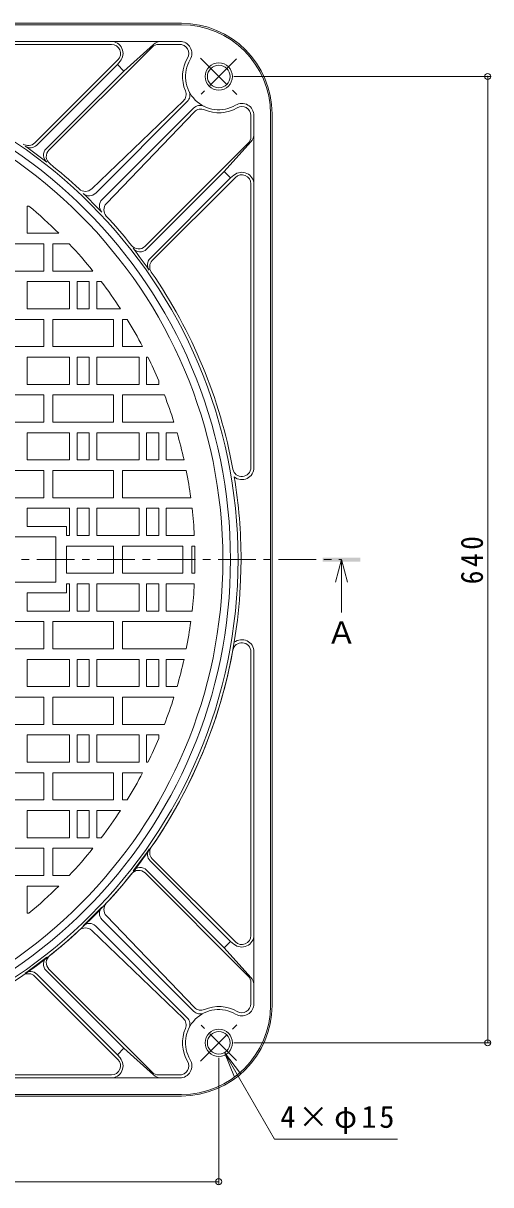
# Model space of a CAD drawing. Units: millimetres, scale not verified. Extents: x -901 to 950, y -678 to 687.
# Drawn here: x -297 to 12, y -117 to 652 of the extents above; entities that cross this region are included whole.
import ezdxf
from ezdxf.enums import TextEntityAlignment as Align

# ---------------------------------------------------------------- set-up
doc = ezdxf.new("R2010")
doc.units = ezdxf.units.MM
doc.header["$LTSCALE"] = 5
doc.header["$PDMODE"] = 32
doc.header["$PDSIZE"] = 4
doc.linetypes.add('CHAIN1', pattern=[8, 5, -1, 1, -1])
for name, color, linetype, lineweight in [('8-0', 3, 'Continuous', 9), ('8-1', 2, 'Continuous', 9), ('8-4', 7, 'Continuous', 9), ('8-5', 4, 'Continuous', 9)]:
    doc.layers.add(name, color=color, linetype=linetype, lineweight=lineweight)
doc.styles.add('ＭＳ ゴシック', font='')
doc.styles.get('ＭＳ ゴシック').set_extended_font_data('MS Gothic')

msp = doc.modelspace()

# ---------------------------------------------------------------- linework, layer by layer
at = {"layer": '8-0'}
for p, q in [((-294.408, 530.615), (-294.408, 512.615)), ((-294.408, 530.615), (-293.347, 530.615)), ((-294.408, 512.615), (-273.493, 512.615)), ((-283.409, 487.615), (-283.409, 505.615)), ((-277.409, 487.615), (-277.409, 505.615)), ((-277.409, 505.615), (-266.648, 505.615)), ((-323.409, 487.615), (-283.409, 487.615)), ((-277.409, 487.615), (-250.903, 487.615)), ((-294.408, 480.615), (-266.409, 480.615)), ((-266.409, 480.615), (-266.409, 462.615)), ((-248.409, 480.615), (-248.409, 462.615)), ((-248.409, 480.615), (-245.417, 480.615)), ((-248.409, 462.615), (-232.732, 462.615)), ((-283.409, 437.615), (-283.409, 455.615)), ((-277.409, 455.615), (-237.408, 455.615)), ((-277.409, 437.615), (-277.409, 455.615)), ((-237.408, 437.615), (-237.408, 455.615)), ((-231.409, 437.615), (-231.409, 455.615)), ((-231.409, 455.615), (-228.304, 455.615)), ((-323.409, 437.615), (-283.409, 437.615)), ((-294.408, 430.615), (-266.409, 430.615)), ((-277.409, 437.615), (-237.408, 437.615)), ((-266.409, 430.615), (-266.409, 412.615)), ((-248.409, 430.615), (-248.409, 412.615)), ((-248.409, 430.615), (-220.409, 430.615)), ((-231.409, 437.615), (-218.085, 437.615)), ((-220.409, 430.615), (-220.409, 412.615)), ((-215.408, 430.615), (-214.535, 430.615)), ((-248.409, 412.615), (-220.409, 412.615)), ((-207.409, 415.004), (-207.409, 412.615)), ((-283.409, 387.615), (-283.409, 405.615)), ((-277.409, 405.615), (-237.408, 405.615)), ((-277.409, 387.615), (-277.409, 405.615)), ((-237.408, 387.615), (-237.408, 405.615)), ((-231.409, 387.615), (-231.409, 405.615)), ((-231.409, 405.615), (-203.622, 405.615)), ((-323.409, 387.615), (-283.409, 387.615)), ((-277.409, 387.615), (-237.408, 387.615)), ((-231.409, 387.615), (-197.348, 387.615)), ((-294.408, 380.615), (-266.409, 380.615)), ((-266.409, 380.615), (-266.409, 362.615)), ((-248.409, 380.615), (-248.409, 362.615)), ((-248.409, 380.615), (-220.409, 380.615)), ((-220.409, 380.615), (-220.409, 362.615)), ((-202.408, 380.615), (-202.408, 362.615)), ((-202.408, 380.615), (-195.244, 380.615)), ((-248.409, 362.615), (-220.409, 362.615)), ((-202.408, 362.615), (-190.66, 362.615)), ((-283.409, 337.615), (-283.409, 355.615)), ((-277.409, 355.615), (-237.408, 355.615)), ((-277.409, 337.615), (-277.409, 355.615)), ((-237.408, 337.615), (-237.408, 355.615)), ((-231.409, 337.615), (-231.409, 355.615)), ((-231.409, 355.615), (-189.189, 355.615)), ((-323.409, 337.615), (-283.409, 337.615)), ((-294.408, 330.615), (-266.409, 330.615)), ((-294.408, 330.615), (-294.408, 318.615)), ((-277.409, 337.615), (-237.408, 337.615)), ((-266.409, 330.615), (-266.409, 312.615)), ((-248.409, 330.615), (-248.409, 312.615)), ((-248.409, 330.615), (-220.409, 330.615)), ((-231.409, 337.615), (-186.186, 337.615)), ((-220.409, 330.615), (-220.409, 312.615)), ((-202.408, 330.615), (-202.408, 312.615)), ((-202.408, 330.615), (-185.316, 330.615)), ((-268.409, 318.615), (-294.408, 318.615)), ((-275.409, 311.616), (-331.409, 311.616)), ((-275.409, 311.616), (-275.409, 281.615)), ((-248.409, 312.615), (-220.409, 312.615)), ((-202.408, 312.615), (-183.83, 312.615)), ((-268.409, 305.615), (-268.409, 287.615)), ((-268.409, 305.615), (-237.408, 305.615)), ((-237.408, 305.615), (-237.408, 287.615)), ((-231.409, 305.615), (-231.409, 287.615)), ((-191.409, 305.615), (-231.409, 305.615)), ((-191.409, 305.615), (-191.409, 287.615)), ((-185.409, 305.615), (-185.409, 287.615)), ((-185.409, 305.615), (-183.542, 305.615)), ((-268.409, 287.615), (-237.408, 287.615)), ((-191.409, 287.615), (-231.409, 287.615)), ((-185.409, 287.615), (-183.542, 287.615)), ((-275.409, 281.615), (-331.409, 281.615)), ((-266.409, 262.615), (-266.409, 280.615)), ((-248.409, 262.615), (-248.409, 280.615)), ((-248.409, 280.615), (-220.409, 280.615)), ((-220.409, 262.615), (-220.409, 280.615)), ((-202.408, 262.615), (-202.408, 280.615)), ((-202.408, 280.615), (-183.83, 280.615)), ((-294.408, 262.615), (-294.408, 274.615)), ((-268.409, 274.615), (-294.408, 274.615)), ((-294.408, 262.615), (-266.409, 262.615)), ((-248.409, 262.615), (-220.409, 262.615)), ((-202.408, 262.615), (-185.316, 262.615)), ((-323.409, 255.615), (-283.409, 255.615)), ((-283.409, 255.615), (-283.409, 237.615)), ((-277.409, 255.615), (-237.408, 255.615)), ((-277.409, 255.615), (-277.409, 237.615)), ((-237.408, 255.615), (-237.408, 237.615)), ((-231.409, 255.615), (-186.186, 255.615)), ((-231.409, 255.615), (-231.409, 237.615)), ((-277.409, 237.615), (-237.408, 237.615)), ((-266.409, 212.615), (-266.409, 230.616)), ((-248.409, 212.615), (-248.409, 230.616)), ((-248.409, 230.616), (-220.409, 230.616)), ((-231.409, 237.615), (-189.189, 237.615)), ((-220.409, 212.615), (-220.409, 230.616)), ((-202.408, 212.615), (-202.408, 230.616)), ((-202.408, 230.616), (-190.66, 230.616)), ((-294.408, 212.615), (-266.409, 212.615)), ((-248.409, 212.615), (-220.409, 212.615)), ((-202.408, 212.615), (-195.244, 212.615)), ((-323.409, 205.616), (-283.409, 205.616)), ((-283.409, 205.616), (-283.409, 187.615)), ((-277.409, 205.616), (-237.408, 205.616)), ((-277.409, 205.616), (-277.409, 187.615)), ((-237.408, 205.616), (-237.408, 187.615)), ((-231.409, 205.616), (-231.409, 187.615)), ((-231.409, 205.616), (-197.348, 205.616)), ((-277.409, 187.615), (-237.408, 187.615)), ((-231.409, 187.615), (-203.622, 187.615)), ((-266.409, 162.615), (-266.409, 180.616)), ((-248.409, 162.615), (-248.409, 180.616)), ((-248.409, 180.616), (-220.409, 180.616)), ((-220.409, 162.615), (-220.409, 180.616)), ((-207.409, 178.226), (-207.409, 180.616)), ((-294.408, 162.615), (-266.409, 162.615)), ((-248.409, 162.615), (-220.409, 162.615)), ((-215.408, 162.615), (-214.535, 162.615)), ((-323.409, 155.616), (-283.409, 155.616)), ((-283.409, 155.616), (-283.409, 137.616)), ((-277.409, 155.616), (-237.408, 155.616)), ((-277.409, 155.616), (-277.409, 137.616)), ((-237.408, 155.616), (-237.408, 137.616)), ((-231.409, 155.616), (-231.409, 137.616)), ((-231.409, 155.616), (-218.085, 155.616)), ((-277.409, 137.616), (-237.408, 137.616)), ((-231.409, 137.616), (-228.304, 137.616)), ((-266.409, 112.615), (-266.409, 130.616)), ((-248.409, 130.616), (-232.732, 130.616)), ((-248.409, 112.615), (-248.409, 130.616)), ((-294.408, 112.615), (-266.409, 112.615)), ((-248.409, 112.615), (-245.417, 112.615)), ((-323.409, 105.616), (-283.409, 105.616)), ((-283.409, 105.616), (-283.409, 87.616)), ((-277.409, 105.616), (-277.409, 87.616)), ((-277.409, 105.616), (-250.903, 105.616)), ((-277.409, 87.616), (-266.648, 87.616)), ((-294.408, 62.615), (-294.408, 80.616)), ((-294.408, 80.616), (-273.493, 80.616)), ((-294.408, 62.615), (-293.347, 62.615))]:
    msp.add_line(p, q, dxfattribs=at)
for points in [[(-323.409, 487.615), (-323.409, 505.615), (-283.409, 505.615)], [(-294.408, 480.615), (-294.408, 462.615), (-266.409, 462.615)], [(-261.409, 480.615), (-253.408, 480.615), (-253.408, 462.615)], [(-261.409, 480.615), (-261.409, 462.615), (-253.408, 462.615)], [(-323.409, 437.615), (-323.409, 455.615), (-283.409, 455.615)], [(-294.408, 430.615), (-294.408, 412.615), (-266.409, 412.615)], [(-261.409, 430.615), (-253.408, 430.615), (-253.408, 412.615)], [(-261.409, 430.615), (-261.409, 412.615), (-253.408, 412.615)], [(-215.408, 430.615), (-215.408, 412.615), (-207.409, 412.615)], [(-323.409, 387.615), (-323.409, 405.615), (-283.409, 405.615)], [(-294.408, 380.615), (-294.408, 362.615), (-266.409, 362.615)], [(-261.409, 380.615), (-253.408, 380.615), (-253.408, 362.615)], [(-261.409, 380.615), (-261.409, 362.615), (-253.408, 362.615)], [(-215.408, 380.615), (-207.409, 380.615), (-207.409, 362.615)], [(-215.408, 380.615), (-215.408, 362.615), (-207.409, 362.615)], [(-323.409, 337.615), (-323.409, 355.615), (-283.409, 355.615)], [(-261.409, 330.615), (-253.408, 330.615), (-253.408, 312.615)], [(-261.409, 330.615), (-261.409, 312.615), (-253.408, 312.615)], [(-215.408, 330.615), (-207.409, 330.615), (-207.409, 312.615)], [(-215.408, 330.615), (-215.408, 312.615), (-207.409, 312.615)], [(-268.409, 318.615), (-268.409, 312.615), (-266.409, 312.615)], [(-268.409, 274.615), (-268.409, 280.615), (-266.409, 280.615)], [(-261.409, 262.615), (-253.408, 262.615), (-253.408, 280.615)], [(-261.409, 262.615), (-261.409, 280.615), (-253.408, 280.615)], [(-215.408, 262.615), (-207.409, 262.615), (-207.409, 280.615)], [(-215.408, 262.615), (-215.408, 280.615), (-207.409, 280.615)], [(-323.409, 255.615), (-323.409, 237.615), (-283.409, 237.615)], [(-294.408, 212.615), (-294.408, 230.616), (-266.409, 230.616)], [(-261.409, 212.615), (-253.408, 212.615), (-253.408, 230.616)], [(-261.409, 212.615), (-261.409, 230.616), (-253.408, 230.616)], [(-215.408, 212.615), (-207.409, 212.615), (-207.409, 230.616)], [(-215.408, 212.615), (-215.408, 230.616), (-207.409, 230.616)], [(-323.409, 205.616), (-323.409, 187.615), (-283.409, 187.615)], [(-294.408, 162.615), (-294.408, 180.616), (-266.409, 180.616)], [(-261.409, 162.615), (-253.408, 162.615), (-253.408, 180.616)], [(-261.409, 162.615), (-261.409, 180.616), (-253.408, 180.616)], [(-215.408, 162.615), (-215.408, 180.616), (-207.409, 180.616)], [(-323.409, 155.616), (-323.409, 137.616), (-283.409, 137.616)], [(-294.408, 112.615), (-294.408, 130.616), (-266.409, 130.616)], [(-261.409, 112.615), (-253.408, 112.615), (-253.408, 130.616)], [(-261.409, 112.615), (-261.409, 130.616), (-253.408, 130.616)], [(-323.409, 105.616), (-323.409, 87.616), (-283.409, 87.616)]]:
    msp.add_lwpolyline(points, dxfattribs=at)
msp.add_circle((-487.409, 296.615), 322.5, dxfattribs=at)
for start, end in [(45.27771, 50.33026), (38.924, 43.4325), (33.09659, 37.24777), (27.63358, 31.53545), (22.91951, 26.15427), (17.41808, 21.01132), (12.53905, 16.04045), (7.75101, 11.19092), (3.01695, 6.42151), (0, 1.6965), (358.3035, 0), (353.57849, 356.98305), (348.80908, 352.24899), (343.95955, 347.46095), (338.98868, 342.58192), (333.84573, 337.08049), (328.46455, 332.36642), (322.75223, 326.90341), (316.5675, 321.076), (309.66974, 314.72229)]:
    msp.add_arc((-487.409, 296.615), 304, start, end, dxfattribs=at)
at = {"layer": '8-1'}
for p, q in [((-782.409, 651.615), (-192.409, 651.615)), ((-782.409, 650.615), (-192.409, 650.615)), ((-192.409, 639.615), (-426.455, 639.615)), ((-238.676, 637.616), (-426.455, 637.616)), ((-211.806, 635.858), (-280.043, 567.621)), ((-210.895, 637.566), (-230.496, 619.997)), ((-192.409, 637.616), (-207.563, 637.616)), ((-234.433, 627.373), (-289.425, 572.381)), ((-234.738, 624.239), (-288.051, 570.926)), ((-232.939, 626.41), (-234.738, 624.239)), ((-230.495, 619.997), (-234.738, 624.24)), ((-230.496, 619.997), (-281.913, 568.579)), ((-191.078, 600.21), (-251.765, 541.991)), ((-188.529, 599.737), (-249.127, 539.139)), ((-184.287, 595.495), (-244.885, 534.897)), ((-183.814, 592.946), (-242.033, 532.259)), ((-146.409, 576.461), (-146.409, 590.53)), ((-144.409, 357.569), (-144.409, 591.615)), ((-133.408, 1.615), (-133.408, 591.615)), ((-132.409, 1.615), (-132.409, 591.615)), ((-148.166, 572.218), (-216.403, 503.981)), ((-146.458, 573.129), (-164.028, 553.528)), ((-164.028, 553.528), (-215.444, 502.112)), ((-164.027, 553.529), (-159.784, 549.286)), ((-159.785, 549.286), (-213.098, 495.973)), ((-156.651, 549.591), (-211.643, 494.599)), ((-157.614, 551.085), (-159.785, 549.286)), ((-146.409, 545.348), (-146.409, 357.569)), ((-146.409, 47.882), (-146.409, 235.662)), ((-144.409, 235.662), (-144.409, 1.615)), ((-159.785, 43.945), (-213.098, 97.258)), ((-156.651, 43.64), (-211.643, 98.632)), ((-148.166, 21.013), (-216.403, 89.25)), ((-164.028, 39.703), (-215.444, 91.119)), ((-188.529, -6.506), (-249.127, 54.092)), ((-184.287, -2.264), (-244.885, 58.334)), ((-183.814, 0.285), (-242.033, 60.972)), ((-191.078, -6.979), (-251.765, 51.24)), ((-146.458, 20.102), (-164.028, 39.703)), ((-164.027, 39.702), (-159.784, 43.945)), ((-157.614, 42.146), (-159.785, 43.945)), ((-230.496, -26.766), (-281.913, 24.651)), ((-211.806, -42.627), (-280.043, 25.61)), ((-234.433, -34.142), (-289.425, 20.85)), ((-234.738, -31.009), (-288.051, 22.305)), ((-146.409, 16.77), (-146.409, 2.701)), ((-230.495, -26.766), (-234.738, -31.009)), ((-210.895, -44.335), (-230.496, -26.766)), ((-232.939, -33.179), (-234.738, -31.009)), ((-238.676, -44.385), (-426.455, -44.385)), ((-192.409, -44.385), (-207.563, -44.385)), ((-192.409, -46.385), (-426.455, -46.385)), ((-782.409, -57.384), (-192.409, -57.384)), ((-782.409, -58.384), (-192.409, -58.384)), ((-782.409, -58.385), (-192.408, -58.385))]:
    msp.add_line(p, q, dxfattribs=at)
at = {"layer": '8-1', "linetype": 'CHAIN1'}
for p, q in [((-179.748, 628.452), (-155.772, 604.477)), ((-155.862, 628.162), (-179.331, 604.693)), ((-888.123, 296.615), (-86.361, 296.615)), ((-179.748, -35.221), (-155.772, -11.246)), ((-155.862, -34.931), (-179.331, -11.462))]:
    msp.add_line(p, q, dxfattribs=at)
at = {"layer": '8-1'}
for centre, radius in [((-487.409, 296.615), 332.5), ((-487.409, 296.615), 327.5), ((-167.66, 616.364), 9), ((-167.66, 616.364), 7.5), ((-167.66, -23.133), 9), ((-167.66, -23.133), 7.5)]:
    msp.add_circle(centre, radius, dxfattribs=at)
for centre, radius, start, end in [((-192.409, 591.615), 60, 0, 90), ((-192.409, 591.615), 59, 0, 90), ((-239.014, 631.615), 8, 319.41025, 90), ((-205.548, 631.615), 8, 90, 131.94196), ((-193.494, 631.615), 8, 329.44475, 90), ((-238.676, 631.615), 6, 314.9995, 90), ((-207.563, 631.615), 6, 90, 135), ((-193.494, 631.615), 6, 329.44496, 90), ((-167.66, 616.364), 24, 149.4445, 203.2123), ((-167.66, 616.364), 22, 149.44453, 300.55547), ((-195.231, 604.54), 6, 313.81105, 23.21275), ((-192.772, 603.98), 6, 315, 26.25084), ((-180.044, 591.252), 6, 63.74916, 135), ((-179.484, 588.793), 6, 66.78725, 136.18895), ((-167.66, 616.364), 24, 246.7877, 300.55534), ((-152.409, 590.53), 8, 0, 120.55525), ((-152.409, 590.53), 6, 0, 120.55565), ((-152.409, 578.476), 8, 318.05804, 0), ((-293.667, 576.624), 6, 235.32037, 315), ((-292.294, 575.169), 6, 235.00775, 315), ((-486.984, 297.04), 333.5, 51.93631, 55.00797), ((-152.409, 576.461), 6, 315, 0), ((-277.67, 564.337), 6, 135, 231.93629), ((-275.8, 563.378), 6, 135, 231.57693), ((-487.409, 296.615), 334.5, 47.16788, 51.57695), ((-152.409, 545.01), 8, 0, 130.58975), ((-152.409, 545.348), 6, 0, 135.0005), ((-255.919, 546.321), 6, 227.16798, 313.81105), ((-253.37, 543.382), 6, 226.51874, 315), ((-486.984, 297.04), 333.5, 43.48093, 46.51907), ((-240.642, 530.654), 6, 135, 223.48126), ((-237.703, 528.105), 6, 136.18895, 222.83202), ((-487.409, 296.615), 334.5, 38.42305, 42.83212), ((-220.646, 508.224), 6, 218.42307, 315), ((-219.687, 506.354), 6, 218.06371, 315), ((-486.984, 297.04), 333.5, 34.99203, 38.06369), ((-208.855, 491.731), 6, 135, 214.99225), ((-207.4, 490.357), 6, 135, 214.67963), ((-487.409, 296.615), 334.5, 145.32016, 0), ((-487.409, 296.615), 334.5, 10.31221, 34.67984), ((-152.409, 357.569), 6, 190.31221, 0), ((-152.409, 357.569), 8, 231.27469, 0), ((-487.409, 296.615), 334.5, 0, 9.41385), ((-152.409, 235.662), 6, 0, 169.68779), ((-152.409, 235.662), 8, 0, 128.72531), ((-487.409, 296.615), 334.5, 325.32016, 349.68779), ((-486.984, 296.191), 333.5, 321.93631, 325.00797), ((-208.855, 101.5), 6, 145.00775, 225), ((-207.4, 102.874), 6, 145.32037, 225), ((-219.687, 86.877), 6, 45, 141.93629), ((-487.409, 296.615), 334.5, 317.16788, 321.57695), ((-220.646, 85.007), 6, 45, 141.57693), ((-237.703, 65.126), 6, 137.16798, 223.81105), ((-486.984, 296.191), 333.5, 313.48093, 316.51907), ((-240.642, 62.577), 6, 136.51874, 225), ((-253.37, 49.849), 6, 45, 133.48126), ((-487.409, 296.615), 334.5, 308.42305, 312.83212), ((-255.919, 46.91), 6, 46.18895, 132.83202), ((-152.409, 48.221), 8, 229.41025, 0), ((-152.409, 47.882), 6, 224.9995, 0), ((-486.984, 296.191), 333.5, 304.99203, 308.06369), ((-277.67, 28.894), 6, 128.06371, 225), ((-275.8, 29.853), 6, 128.42307, 225), ((-292.294, 18.062), 6, 45, 124.99225), ((-293.667, 16.607), 6, 45, 124.67963), ((-152.409, 16.77), 6, 360, 45), ((-152.409, 14.755), 8, 360, 41.94196), ((-192.409, 1.615), 60, 270, 0), ((-192.409, 1.615), 59, 270, 0), ((-192.408, 1.615), 60, 270, 0), ((-179.484, 4.438), 6, 223.81105, 293.21275), ((-167.66, -23.133), 24, 59.44466, 113.2123), ((-152.409, 2.701), 8, 239.44475, 0), ((-152.409, 2.701), 6, 239.44435, 0), ((-195.231, -11.309), 6, 336.78725, 46.18895), ((-167.66, -23.133), 22, 59.44453, 210.55547), ((-192.772, -10.749), 6, 333.74916, 45), ((-180.044, 1.979), 6, 225, 296.25084), ((-167.66, -23.133), 24, 156.7877, 210.5555), ((-239.014, -38.384), 8, 270, 40.58975), ((-238.676, -38.384), 6, 270, 45.0005), ((-193.494, -38.384), 8, 270, 30.55525), ((-193.494, -38.384), 6, 270, 30.55504), ((-207.563, -38.384), 6, 225, 270), ((-205.548, -38.384), 8, 228.05804, 270)]:
    msp.add_arc(centre, radius, start, end, dxfattribs=at)
at = {"layer": '8-4'}
for p, q in [((11.886, 616.364), (-157.66, 616.364)), ((10.386, -23.133), (10.386, 616.364)), ((-163.91, -29.628), (-130.85, -86.889)), ((-163.91, -29.628), (-157.213, -45.796)), ((-163.91, -29.628), (-153.256, -43.512)), ((11.886, -23.133), (-157.66, -23.133)), ((-167.66, -116.583), (-167.66, -33.133)), ((-130.85, -86.889), (-49.374, -86.889)), ((-167.66, -115.083), (-807.157, -115.083))]:
    msp.add_line(p, q, dxfattribs=at)
for p in [(10.386, 616.364), (10.386, -23.133), (-167.66, -115.083)]:
    msp.add_point(p, dxfattribs=at)
at = {"layer": '8-5'}
for q in [(-90.361, 281.615), (-86.361, 261.615), (-82.361, 281.615)]:
    msp.add_line((-86.361, 296.615), q, dxfattribs=at)
msp.add_solid([(-98.861, 295.365), (-73.861, 295.365), (-98.861, 297.865), (-73.861, 297.865)], dxfattribs=at)

# ---------------------------------------------------------------- texts
at = {"layer": '8-4', "color": 2, "insert": (7.386, 280.365), "char_height": 14.66, "attachment_point": 7, "rotation": 90, "style": 'ＭＳ ゴシック'}
msp.add_mtext('\\T1.27;\\W0.9;640', dxfattribs=at)
at = {"layer": '8-4', "color": 2, "insert": (-126.874, -83.389), "char_height": 14.66, "attachment_point": 7, "style": 'ＭＳ ゴシック'}
msp.add_mtext('\\T1.19;4×φ15', dxfattribs=at)
at = {"layer": '8-5', "color": 2, "style": 'ＭＳ ゴシック'}
msp.add_text('Ａ', height=14.66, dxfattribs=at).set_placement((-96.361, 236.615), align=Align.BOTTOM_LEFT)

doc.saveas('drawing.dxf')
